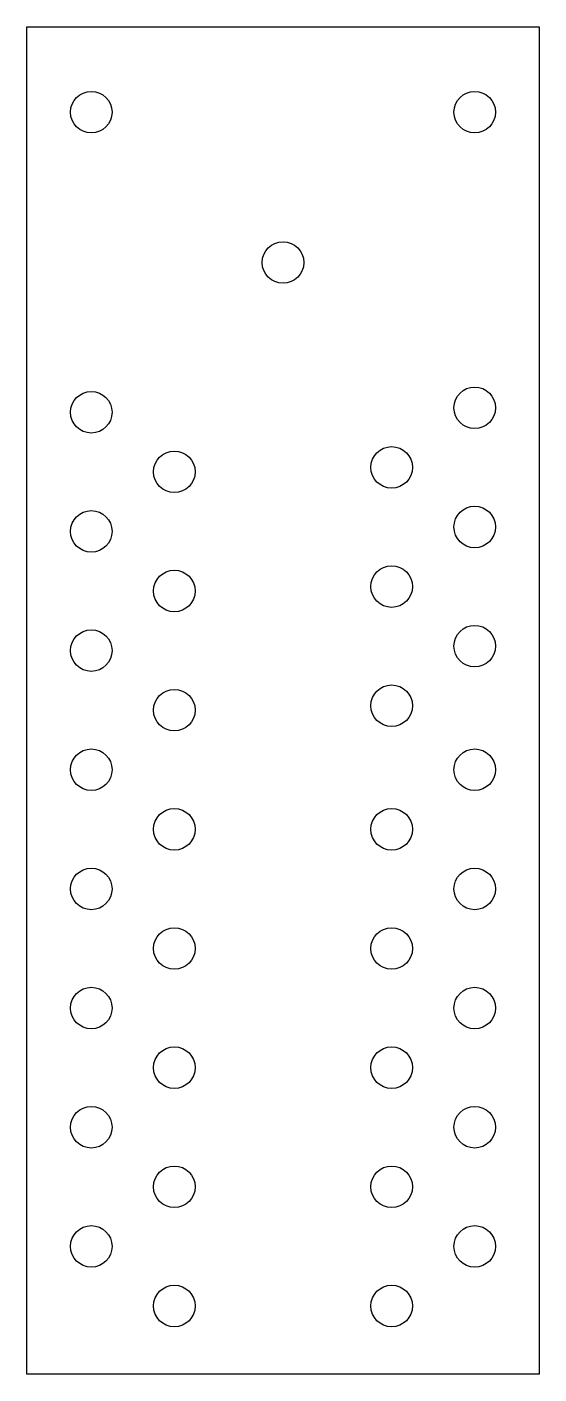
# Model space of a CAD drawing. Extents: x 0 to 37, y 0 to 97.2.
import ezdxf

# ---------------------------------------------------------------- set-up
doc = ezdxf.new("R2010")
doc.units = 0
doc.layers.add('INTERIOR_LOOPS', color=7, linetype='CONTINUOUS')
doc.layers.add('OUTER_LOOP', color=7, linetype='CONTINUOUS')

msp = doc.modelspace()

# ---------------------------------------------------------------- linework, layer by layer
at = {"layer": 'INTERIOR_LOOPS', "color": 7, "linetype": 'CONTINUOUS'}
for centre in [(4.65, 91.07), (32.35, 91.07), (18.5, 80.22), (32.35, 69.733), (4.65, 69.413), (10.65, 65.113), (26.35, 65.433), (4.65, 60.813), (32.35, 61.133), (26.35, 56.833), (10.65, 56.513), (4.65, 52.213), (32.35, 52.533), (26.35, 48.233), (10.65, 47.913), (4.65, 43.613), (32.35, 43.613), (10.65, 39.313), (26.35, 39.313), (4.65, 35.013), (32.35, 35.013), (10.65, 30.713), (26.35, 30.713), (4.65, 26.413), (32.35, 26.413), (10.65, 22.113), (26.35, 22.113), (4.65, 17.813), (32.35, 17.813), (10.65, 13.513), (26.35, 13.513), (4.65, 9.213), (32.35, 9.213), (10.65, 4.913), (26.35, 4.913)]:
    msp.add_circle(centre, 1.5, dxfattribs=at)
at = {"layer": 'OUTER_LOOP', "color": 7, "linetype": 'CONTINUOUS'}
for p, q in [((0, 97.22), (37, 97.22)), ((0, 0), (0, 97.22)), ((37, 97.22), (37, 0)), ((37, 0), (0, 0))]:
    msp.add_line(p, q, dxfattribs=at)

doc.saveas('drawing.dxf')
